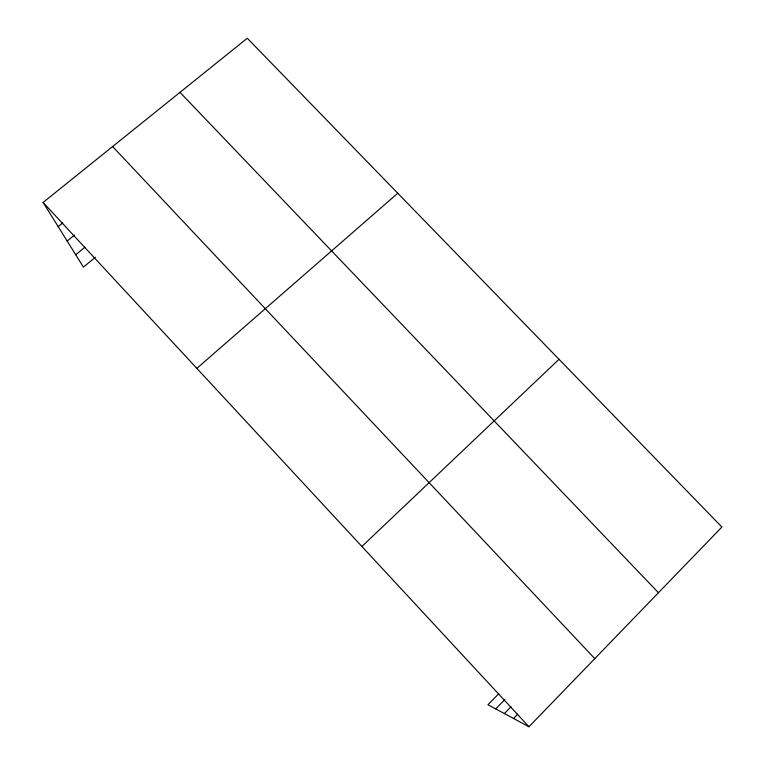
<?xml version="1.0" encoding="UTF-8"?>
<svg xmlns="http://www.w3.org/2000/svg" width="765" height="765" viewBox="0 0 765 765"><rect width="100%" height="100%" fill="white"/><g stroke="black" fill="none" stroke-linecap="round" stroke-linejoin="round"><path stroke-width="1.15" d="M498.828 693.654L487.955 704.747L528.969 726.75L721.902 527.037L247.277 38.25L43.098 202.448L83.433 267.109L95.357 257.26M513.535 718.469L517.656 714.223M504.393 713.563L511.001 706.784M495.72 708.916L504.852 699.583M361.902 546.478L559.024 359.301M196.854 368.357L397.771 193.239M75.735 254.755L84.963 247.172M67.167 241.032L74.521 235.018M58.178 226.622L62.759 222.892M179.995 92.355L658.445 592.722M112.618 146.545L594.788 658.627M43.098 202.448L528.969 726.75"/></g></svg>
